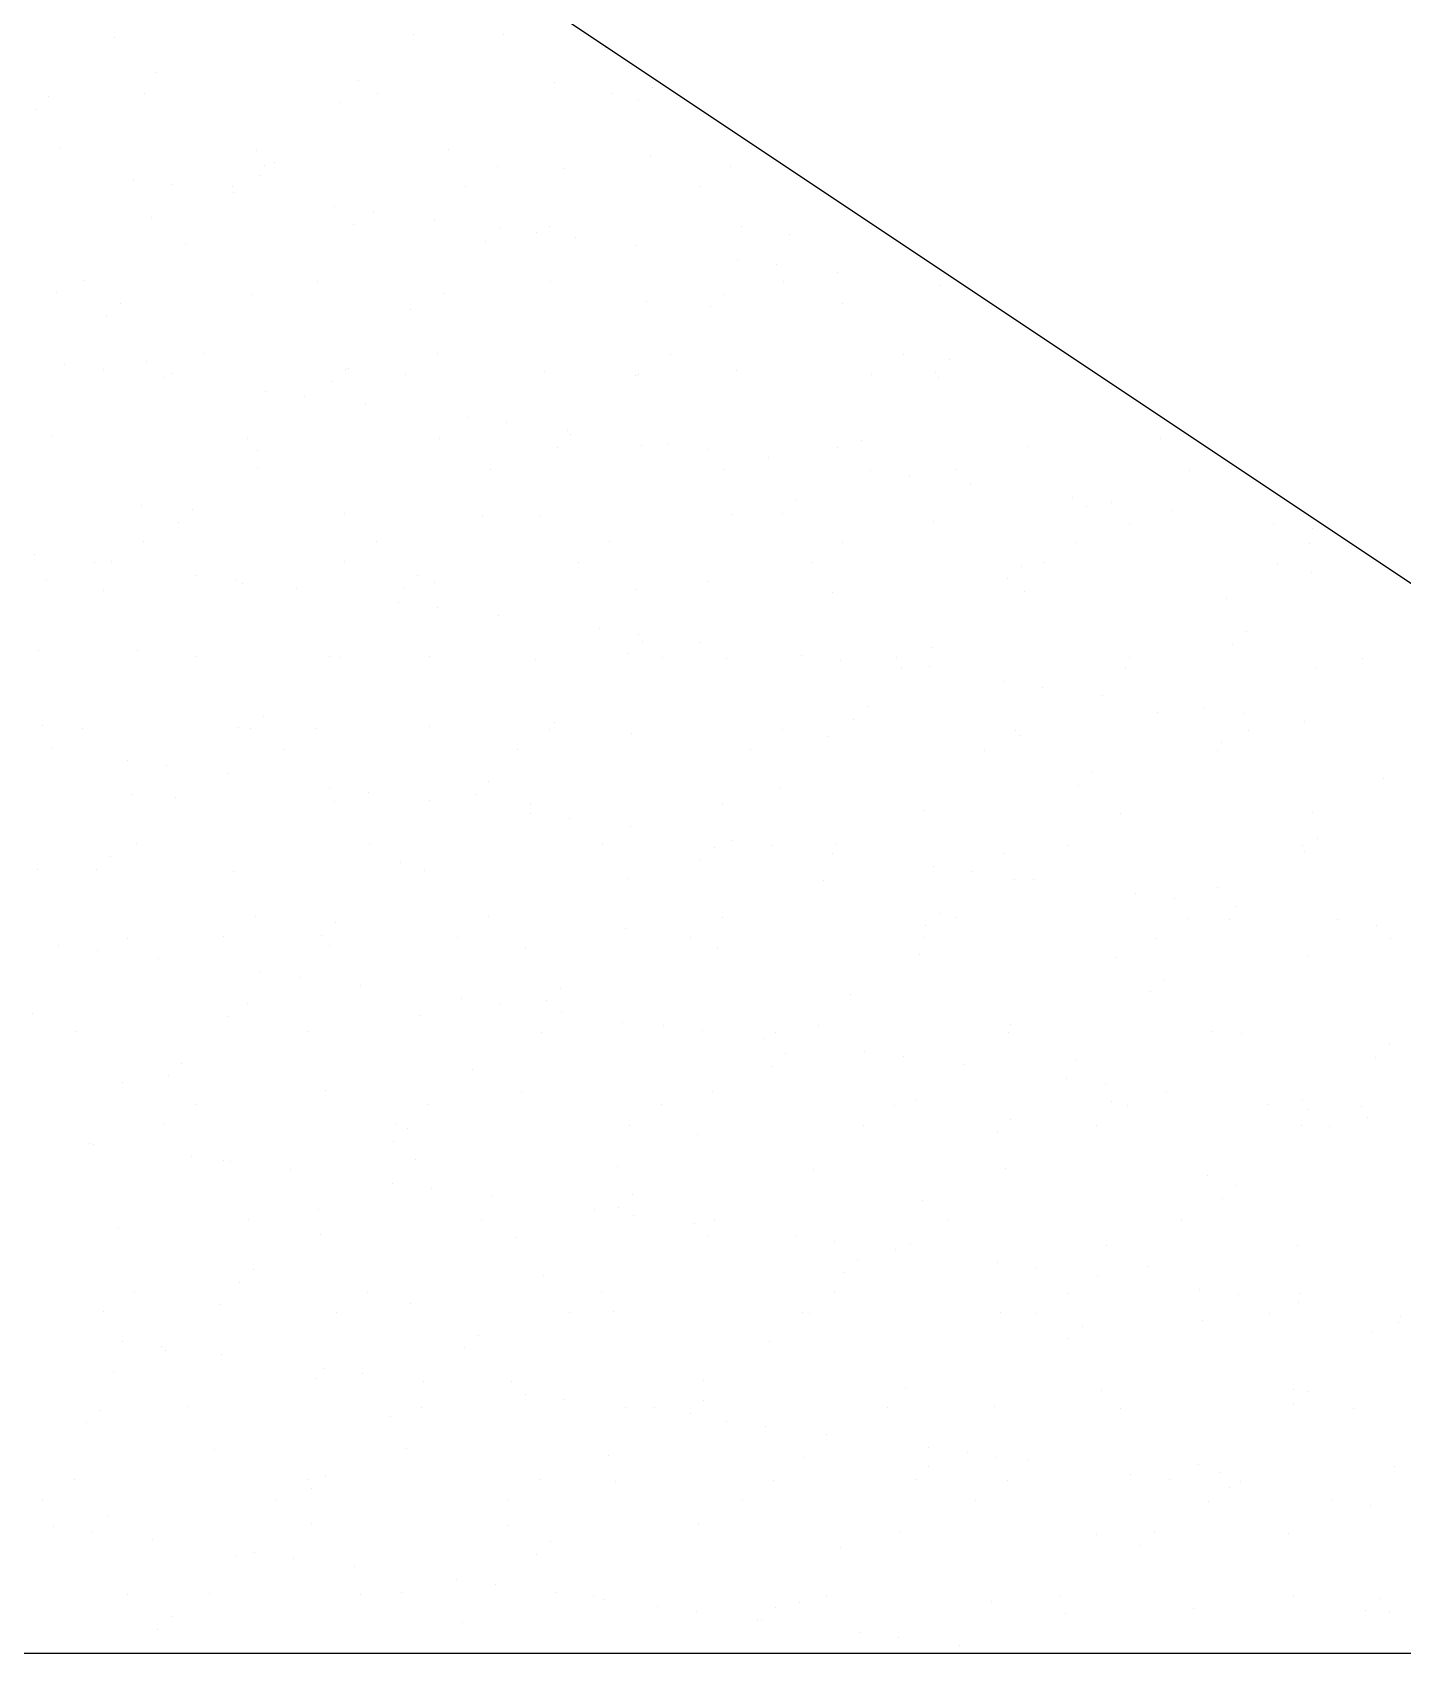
# Model space of a CAD drawing. Header units: inches. Extents: x 44782 to 44933, y 6798 to 6838.
# Drawn here: x 44833.0714 to 44833.1472, y 6816.5969 to 6816.6866 of the extents above; entities that cross this region are included whole.
import ezdxf

# ---------------------------------------------------------------- set-up
doc = ezdxf.new("R2010")
doc.units = ezdxf.units.IN
doc.header["$MEASUREMENT"] = 0
doc.layers.add('linha de corte', color=1, linetype='Continuous')

# ---------------------------------------------------------------- blocks, each defined once
blk = doc.blocks.new('*X26')
at = {"color": 0}
for p, q in [((135.98299, 160.39738), (135.98299, 160.39738)), ((135.7155, 160.39186), (135.7155, 160.39186)), ((135.94965, 160.39299), (135.94965, 160.39299)), ((135.96267, 160.39471), (135.96267, 160.39471)), ((135.7201, 160.38764), (135.7201, 160.38764)), ((135.81701, 160.38965), (135.81701, 160.38965)), ((135.9157, 160.38852), (135.9157, 160.38852)), ((135.91704, 160.38879), (135.91704, 160.38879)), ((136.01855, 160.38658), (136.01855, 160.38658)), ((135.86427, 160.38203), (135.86427, 160.38203)), ((135.88236, 160.38413), (135.88236, 160.38413)), ((135.89537, 160.38585), (135.89537, 160.38585)), ((135.92165, 160.38457), (135.92165, 160.38457)), ((135.92971, 160.38286), (135.92971, 160.38286)), ((135.99366, 160.38256), (135.99366, 160.38256)), ((136.06118, 160.38499), (136.06118, 160.38499)), ((136.11859, 160.38572), (136.11859, 160.38572)), ((136.1232, 160.3815), (136.1232, 160.3815)), ((136.12662, 160.38582), (136.12662, 160.38582)), ((135.70528, 160.38019), (135.70528, 160.38019)), ((135.73279, 160.3799), (135.73279, 160.3799)), ((135.78313, 160.38033), (135.78313, 160.38033)), ((135.79675, 160.3796), (135.79675, 160.3796)), ((135.82808, 160.37699), (135.82808, 160.37699)), ((135.8484, 160.37966), (135.8484, 160.37966)), ((135.86098, 160.38047), (135.86098, 160.38047)), ((135.93884, 160.38061), (135.93884, 160.38061)), ((136.01669, 160.38075), (136.01669, 160.38075)), ((136.09454, 160.38089), (136.09454, 160.38089)), ((135.78111, 160.3708), (135.78111, 160.3708)), ((135.81506, 160.37527), (135.81506, 160.37527)), ((135.74185, 160.36771), (135.74185, 160.36771)), ((135.74777, 160.36642), (135.74777, 160.36642)), ((135.76078, 160.36813), (135.76078, 160.36813)), ((135.84189, 160.36685), (135.84189, 160.36685)), ((135.71381, 160.36194), (135.71381, 160.36194)), ((135.8465, 160.36262), (135.8465, 160.36262)), ((135.9434, 160.36464), (135.9434, 160.36464)), ((135.96351, 160.35942), (135.96351, 160.35942)), ((136.02895, 160.36026), (136.02895, 160.36026)), ((136.04344, 160.36378), (136.04344, 160.36378)), ((136.04805, 160.35955), (136.04805, 160.35955)), ((136.09291, 160.35995), (136.09291, 160.35995)), ((135.68048, 160.35756), (135.68048, 160.35756)), ((135.69349, 160.35927), (135.69349, 160.35927)), ((135.69908, 160.35403), (135.69908, 160.35403)), ((135.7666, 160.35646), (135.7666, 160.35646)), ((135.83204, 160.3573), (135.83204, 160.3573)), ((135.89599, 160.35699), (135.89599, 160.35699)), ((135.75483, 160.34862), (135.75483, 160.34862)), ((135.83268, 160.34876), (135.83268, 160.34876)), ((135.91053, 160.3489), (135.91053, 160.3489)), ((135.98839, 160.34904), (135.98839, 160.34904)), ((136.06624, 160.34919), (136.06624, 160.34919)), ((136.10729, 160.34902), (136.10729, 160.34902)), ((136.1203, 160.35073), (136.1203, 160.35073)), ((135.67697, 160.34848), (135.67697, 160.34848)), ((135.76674, 160.34491), (135.76674, 160.34491)), ((136.07333, 160.34455), (136.07333, 160.34455)), ((135.68751, 160.34176), (135.68751, 160.34176)), ((135.76537, 160.3419), (135.76537, 160.3419)), ((135.77135, 160.34068), (135.77135, 160.34068)), ((135.84322, 160.34205), (135.84322, 160.34205)), ((135.86825, 160.34269), (135.86825, 160.34269)), ((135.92107, 160.34219), (135.92107, 160.34219)), ((135.96828, 160.34184), (135.96828, 160.34184)), ((135.99893, 160.34233), (135.99893, 160.34233)), ((136.04, 160.34016), (136.04, 160.34016)), ((136.05301, 160.34187), (136.05301, 160.34187)), ((136.0698, 160.33963), (136.0698, 160.33963)), ((136.07678, 160.34247), (136.07678, 160.34247)), ((135.86584, 160.33386), (135.86584, 160.33386)), ((135.93128, 160.33469), (135.93128, 160.33469)), ((135.97289, 160.33761), (135.97289, 160.33761)), ((135.98572, 160.33301), (135.98572, 160.33301)), ((135.99524, 160.33439), (135.99524, 160.33439)), ((136.00604, 160.33569), (136.00604, 160.33569)), ((136.06276, 160.33682), (136.06276, 160.33682)), ((136.1282, 160.33765), (136.1282, 160.33765)), ((135.73437, 160.33173), (135.73437, 160.33173)), ((135.79832, 160.33143), (135.79832, 160.33143)), ((135.9727, 160.3313), (135.9727, 160.3313)), ((135.69158, 160.32296), (135.69158, 160.32296)), ((135.90541, 160.32244), (135.90541, 160.32244)), ((135.91842, 160.32415), (135.91842, 160.32415)), ((135.93875, 160.32683), (135.93875, 160.32683)), ((135.69619, 160.31874), (135.69619, 160.31874)), ((135.72547, 160.31758), (135.72547, 160.31758)), ((135.7931, 160.32075), (135.7931, 160.32075)), ((135.80332, 160.31773), (135.80332, 160.31773)), ((135.87145, 160.31797), (135.87145, 160.31797)), ((135.88117, 160.31787), (135.88117, 160.31787)), ((135.89313, 160.31989), (135.89313, 160.31989)), ((135.95903, 160.31801), (135.95903, 160.31801)), ((135.99464, 160.31768), (135.99464, 160.31768)), ((136.03688, 160.31815), (136.03688, 160.31815)), ((136.09468, 160.31682), (136.09468, 160.31682)), ((136.11473, 160.31829), (136.11473, 160.31829)), ((135.83811, 160.31358), (135.83811, 160.31358)), ((135.85113, 160.31529), (135.85113, 160.31529)), ((135.89774, 160.31567), (135.89774, 160.31567)), ((135.96509, 160.31125), (135.96509, 160.31125)), ((136.03053, 160.31209), (136.03053, 160.31209)), ((136.09448, 160.31178), (136.09448, 160.31178)), ((136.09929, 160.3126), (136.09929, 160.3126)), ((135.70065, 160.30586), (135.70065, 160.30586)), ((135.76817, 160.30829), (135.76817, 160.30829)), ((135.78383, 160.30643), (135.78383, 160.30643)), ((135.80416, 160.30911), (135.80416, 160.30911)), ((135.83361, 160.30913), (135.83361, 160.30913)), ((135.89757, 160.30882), (135.89757, 160.30882)), ((135.73686, 160.30025), (135.73686, 160.30025)), ((135.77082, 160.30472), (135.77082, 160.30472)), ((135.70353, 160.29586), (135.70353, 160.29586)), ((135.71654, 160.29757), (135.71654, 160.29757)), ((135.71794, 160.29881), (135.71794, 160.29881)), ((135.81798, 160.29795), (135.81798, 160.29795)), ((135.91949, 160.29574), (135.91949, 160.29574)), ((136.01953, 160.29488), (136.01953, 160.29488)), ((135.82259, 160.29373), (135.82259, 160.29373)), ((136.02413, 160.29066), (136.02413, 160.29066)), ((136.12104, 160.29267), (136.12104, 160.29267)), ((136.12977, 160.28948), (136.12977, 160.28948)), ((135.69716, 160.28588), (135.69716, 160.28588)), ((135.77502, 160.28602), (135.77502, 160.28602)), ((135.85287, 160.28616), (135.85287, 160.28616)), ((135.86742, 160.28569), (135.86742, 160.28569)), ((135.93072, 160.2863), (135.93072, 160.2863)), ((135.93286, 160.28652), (135.93286, 160.28652)), ((135.99681, 160.28622), (135.99681, 160.28622)), ((136.00858, 160.28644), (136.00858, 160.28644)), ((136.06433, 160.28865), (136.06433, 160.28865)), ((136.08643, 160.28658), (136.08643, 160.28658)), ((136.13034, 160.28732), (136.13034, 160.28732)), ((135.7077, 160.27916), (135.7077, 160.27916)), ((135.73594, 160.28356), (135.73594, 160.28356)), ((135.78556, 160.2793), (135.78556, 160.2793)), ((135.7999, 160.28326), (135.7999, 160.28326)), ((135.86341, 160.27944), (135.86341, 160.27944)), ((135.94127, 160.27958), (135.94127, 160.27958)), ((136.01912, 160.27973), (136.01912, 160.27973)), ((136.06305, 160.27846), (136.06305, 160.27846)), ((136.07606, 160.28018), (136.07606, 160.28018)), ((136.09638, 160.28285), (136.09638, 160.28285)), ((136.09697, 160.27987), (136.09697, 160.27987)), ((135.74283, 160.27601), (135.74283, 160.27601)), ((135.84434, 160.2738), (135.84434, 160.2738)), ((135.94437, 160.27294), (135.94437, 160.27294)), ((136.02909, 160.27399), (136.02909, 160.27399)), ((135.74743, 160.27179), (135.74743, 160.27179)), ((135.94898, 160.26872), (135.94898, 160.26872)), ((135.99575, 160.26961), (135.99575, 160.26961)), ((136.00877, 160.27132), (136.00877, 160.27132)), ((136.04588, 160.27073), (136.04588, 160.27073)), ((135.94147, 160.26246), (135.94147, 160.26246)), ((135.9618, 160.26513), (135.9618, 160.26513)), ((135.96666, 160.26308), (135.96666, 160.26308)), ((136.0321, 160.26392), (136.0321, 160.26392)), ((136.09606, 160.26361), (136.09606, 160.26361)), ((135.70223, 160.25769), (135.70223, 160.25769)), ((135.76975, 160.26012), (135.76975, 160.26012)), ((135.83519, 160.26096), (135.83519, 160.26096)), ((135.89914, 160.26065), (135.89914, 160.26065)), ((135.92846, 160.26075), (135.92846, 160.26075)), ((135.74566, 160.25498), (135.74566, 160.25498)), ((135.76918, 160.25186), (135.76918, 160.25186)), ((135.82351, 160.25512), (135.82351, 160.25512)), ((135.86116, 160.25189), (135.86116, 160.25189)), ((135.87418, 160.2536), (135.87418, 160.2536)), ((135.8945, 160.25628), (135.8945, 160.25628)), ((135.90136, 160.25526), (135.90136, 160.25526)), ((135.97922, 160.25541), (135.97922, 160.25541)), ((136.05707, 160.25555), (136.05707, 160.25555)), ((135.82721, 160.24742), (135.82721, 160.24742)), ((135.86922, 160.251), (135.86922, 160.251)), ((135.87383, 160.24678), (135.87383, 160.24678)), ((135.97073, 160.24879), (135.97073, 160.24879)), ((136.07077, 160.24793), (136.07077, 160.24793)), ((135.79387, 160.24303), (135.79387, 160.24303)), ((135.80688, 160.24474), (135.80688, 160.24474)), ((136.06591, 160.24048), (136.06591, 160.24048)), ((136.07537, 160.24371), (136.07537, 160.24371)), ((135.73752, 160.23539), (135.73752, 160.23539)), ((135.73959, 160.23588), (135.73959, 160.23588)), ((135.75991, 160.23856), (135.75991, 160.23856)), ((135.80147, 160.23508), (135.80147, 160.23508)), ((135.86899, 160.23752), (135.86899, 160.23752)), ((135.93443, 160.23835), (135.93443, 160.23835)), ((135.99839, 160.23805), (135.99839, 160.23805)), ((135.69262, 160.2297), (135.69262, 160.2297)), ((135.69403, 160.22992), (135.69403, 160.22992)), ((135.72658, 160.23417), (135.72658, 160.23417)), ((135.79407, 160.22906), (135.79407, 160.22906)), ((135.79867, 160.22483), (135.79867, 160.22483)), ((135.89558, 160.22685), (135.89558, 160.22685)), ((135.99561, 160.22599), (135.99561, 160.22599)), ((135.71735, 160.22327), (135.71735, 160.22327)), ((135.79521, 160.22342), (135.79521, 160.22342)), ((135.87306, 160.22356), (135.87306, 160.22356)), ((135.95091, 160.2237), (135.95091, 160.2237)), ((136.00022, 160.22176), (136.00022, 160.22176)), ((136.02877, 160.22384), (136.02877, 160.22384)), ((136.09712, 160.22378), (136.09712, 160.22378)), ((136.10662, 160.22398), (136.10662, 160.22398)), ((136.11943, 160.22116), (136.11943, 160.22116)), ((135.7279, 160.21656), (135.7279, 160.21656)), ((135.80575, 160.2167), (135.80575, 160.2167)), ((135.8836, 160.21684), (135.8836, 160.21684)), ((135.96146, 160.21698), (135.96146, 160.21698)), ((135.96824, 160.21491), (135.96824, 160.21491)), ((136.03368, 160.21575), (136.03368, 160.21575)), ((136.03931, 160.21712), (136.03931, 160.21712)), ((136.0861, 160.21677), (136.0861, 160.21677)), ((136.09763, 160.21544), (136.09763, 160.21544)), ((136.09911, 160.21848), (136.09911, 160.21848)), ((136.11716, 160.21726), (136.11716, 160.21726)), ((135.7038, 160.20952), (135.7038, 160.20952)), ((135.77132, 160.21195), (135.77132, 160.21195)), ((135.83676, 160.21279), (135.83676, 160.21279)), ((135.90072, 160.21248), (135.90072, 160.21248)), ((136.0188, 160.20791), (136.0188, 160.20791)), ((136.03181, 160.20962), (136.03181, 160.20962)), ((136.05214, 160.2123), (136.05214, 160.2123)), ((135.71891, 160.20711), (135.71891, 160.20711)), ((135.72352, 160.20289), (135.72352, 160.20289)), ((135.82042, 160.2049), (135.82042, 160.2049)), ((135.92046, 160.20404), (135.92046, 160.20404)), ((135.98485, 160.20344), (135.98485, 160.20344)), ((135.92507, 160.19982), (135.92507, 160.19982)), ((135.95151, 160.19905), (135.95151, 160.19905)), ((135.96452, 160.20076), (135.96452, 160.20076)), ((136.02197, 160.20183), (136.02197, 160.20183)), ((136.12201, 160.20097), (136.12201, 160.20097)), ((135.68799, 160.19224), (135.68799, 160.19224)), ((135.76585, 160.19238), (135.76585, 160.19238)), ((135.8437, 160.19252), (135.8437, 160.19252)), ((135.89723, 160.19191), (135.89723, 160.19191)), ((135.91755, 160.19458), (135.91755, 160.19458)), ((135.92156, 160.19266), (135.92156, 160.19266)), ((135.99941, 160.1928), (135.99941, 160.1928)), ((136.06748, 160.19231), (136.06748, 160.19231)), ((136.07726, 160.19294), (136.07726, 160.19294)), ((136.12661, 160.19675), (136.12661, 160.19675)), ((135.67365, 160.18639), (135.67365, 160.18639)), ((135.73909, 160.18722), (135.73909, 160.18722)), ((135.80305, 160.18691), (135.80305, 160.18691)), ((135.87057, 160.18935), (135.87057, 160.18935)), ((135.88421, 160.19019), (135.88421, 160.19019)), ((135.93601, 160.19018), (135.93601, 160.19018)), ((135.99996, 160.18987), (135.99996, 160.18987)), ((135.74527, 160.18296), (135.74527, 160.18296)), ((135.81692, 160.18133), (135.81692, 160.18133)), ((135.82993, 160.18305), (135.82993, 160.18305)), ((135.84531, 160.1821), (135.84531, 160.1821)), ((135.85026, 160.18572), (135.85026, 160.18572)), ((135.78296, 160.17686), (135.78296, 160.17686)), ((135.84991, 160.17788), (135.84991, 160.17788)), ((135.94682, 160.17989), (135.94682, 160.17989)), ((136.04685, 160.17903), (136.04685, 160.17903)), ((135.74962, 160.17247), (135.74962, 160.17247)), ((135.76264, 160.17419), (135.76264, 160.17419)), ((136.05146, 160.17481), (136.05146, 160.17481)), ((135.69534, 160.16533), (135.69534, 160.16533)), ((135.71567, 160.168), (135.71567, 160.168)), ((135.83834, 160.16462), (135.83834, 160.16462)), ((135.96981, 160.16674), (135.96981, 160.16674)), ((136.03525, 160.16758), (136.03525, 160.16758)), ((136.0992, 160.16727), (136.0992, 160.16727)), ((135.68233, 160.16361), (135.68233, 160.16361)), ((135.70538, 160.16135), (135.70538, 160.16135)), ((135.73754, 160.16067), (135.73754, 160.16067)), ((135.77015, 160.16016), (135.77015, 160.16016)), ((135.7729, 160.16378), (135.7729, 160.16378)), ((135.8154, 160.16081), (135.8154, 160.16081)), ((135.89325, 160.16095), (135.89325, 160.16095)), ((135.90229, 160.16431), (135.90229, 160.16431)), ((135.9711, 160.1611), (135.9711, 160.1611)), ((136.04896, 160.16124), (136.04896, 160.16124)), ((136.12681, 160.16138), (136.12681, 160.16138)), ((135.74809, 160.15395), (135.74809, 160.15395)), ((135.77476, 160.15594), (135.77476, 160.15594)), ((135.82594, 160.1541), (135.82594, 160.1541)), ((135.87166, 160.15795), (135.87166, 160.15795)), ((135.90379, 160.15424), (135.90379, 160.15424)), ((135.9717, 160.15709), (135.9717, 160.15709)), ((135.98165, 160.15438), (135.98165, 160.15438)), ((136.0595, 160.15452), (136.0595, 160.15452)), ((136.07321, 160.15488), (136.07321, 160.15488)), ((136.10915, 160.15508), (136.10915, 160.15508)), ((136.12216, 160.15679), (136.12216, 160.15679)), ((135.97631, 160.15287), (135.97631, 160.15287)), ((136.07519, 160.15061), (136.07519, 160.15061)), ((136.04185, 160.14622), (136.04185, 160.14622)), ((136.05486, 160.14793), (136.05486, 160.14793)), ((136.06906, 160.14414), (136.06906, 160.14414)), ((135.67523, 160.13822), (135.67523, 160.13822)), ((135.695, 160.13822), (135.695, 160.13822)), ((135.74067, 160.13905), (135.74067, 160.13905)), ((135.80462, 160.13874), (135.80462, 160.13874)), ((135.87214, 160.14118), (135.87214, 160.14118)), ((135.93758, 160.14201), (135.93758, 160.14201)), ((135.98757, 160.13907), (135.98757, 160.13907)), ((136.00154, 160.1417), (136.00154, 160.1417)), ((136.0079, 160.14175), (136.0079, 160.14175)), ((135.69961, 160.134), (135.69961, 160.134)), ((135.79651, 160.13601), (135.79651, 160.13601)), ((135.89655, 160.13515), (135.89655, 160.13515)), ((135.9406, 160.13289), (135.9406, 160.13289)), ((135.97456, 160.13736), (135.97456, 160.13736)), ((135.99806, 160.13294), (135.99806, 160.13294)), ((136.09809, 160.13208), (136.09809, 160.13208)), ((135.70819, 160.12963), (135.70819, 160.12963)), ((135.78604, 160.12978), (135.78604, 160.12978)), ((135.86389, 160.12992), (135.86389, 160.12992)), ((135.90116, 160.13093), (135.90116, 160.13093)), ((135.90726, 160.1285), (135.90726, 160.1285)), ((135.92028, 160.13021), (135.92028, 160.13021)), ((135.94175, 160.13006), (135.94175, 160.13006)), ((136.0196, 160.1302), (136.0196, 160.1302)), ((136.09745, 160.13034), (136.09745, 160.13034)), ((136.1027, 160.12786), (136.1027, 160.12786)), ((135.85298, 160.12135), (135.85298, 160.12135)), ((135.87331, 160.12403), (135.87331, 160.12403)), ((135.83991, 160.11645), (135.83991, 160.11645)), ((135.83997, 160.11964), (135.83997, 160.11964)), ((135.90387, 160.11614), (135.90387, 160.11614)), ((135.97139, 160.11857), (135.97139, 160.11857)), ((136.03683, 160.11941), (136.03683, 160.11941)), ((136.10078, 160.1191), (136.10078, 160.1191)), ((135.70695, 160.11318), (135.70695, 160.11318)), ((135.72136, 160.11407), (135.72136, 160.11407)), ((135.77267, 160.11078), (135.77267, 160.11078)), ((135.77447, 160.11561), (135.77447, 160.11561)), ((135.78569, 160.11249), (135.78569, 160.11249)), ((135.80601, 160.11517), (135.80601, 160.11517)), ((135.82139, 160.11321), (135.82139, 160.11321)), ((135.92291, 160.111), (135.92291, 160.111)), ((135.73872, 160.10631), (135.73872, 160.10631)), ((135.826, 160.10898), (135.826, 160.10898)), ((136.02294, 160.11014), (136.02294, 160.11014)), ((136.02755, 160.10592), (136.02755, 160.10592)), ((136.12445, 160.10793), (136.12445, 160.10793)), ((135.70538, 160.10192), (135.70538, 160.10192)), ((135.71839, 160.10363), (135.71839, 160.10363)), ((135.67988, 160.09793), (135.67988, 160.09793)), ((135.75773, 160.09807), (135.75773, 160.09807)), ((135.83559, 160.09821), (135.83559, 160.09821)), ((135.91344, 160.09835), (135.91344, 160.09835)), ((135.9913, 160.09849), (135.9913, 160.09849)), ((136.06915, 160.09863), (136.06915, 160.09863)), ((136.07063, 160.09597), (136.07063, 160.09597)), ((135.6768, 160.09004), (135.6768, 160.09004)), ((135.69042, 160.09121), (135.69042, 160.09121)), ((135.74224, 160.09088), (135.74224, 160.09088)), ((135.74624, 160.09127), (135.74624, 160.09127)), ((135.76828, 160.09135), (135.76828, 160.09135)), ((135.8062, 160.09057), (135.8062, 160.09057)), ((135.84613, 160.09149), (135.84613, 160.09149)), ((135.84775, 160.08906), (135.84775, 160.08906)), ((135.87372, 160.09301), (135.87372, 160.09301)), ((135.92398, 160.09164), (135.92398, 160.09164)), ((135.93916, 160.09384), (135.93916, 160.09384)), ((136.00184, 160.09178), (136.00184, 160.09178)), ((136.00311, 160.09353), (136.00311, 160.09353)), ((136.07969, 160.09192), (136.07969, 160.09192)), ((136.09824, 160.08891), (136.09824, 160.08891)), ((135.75085, 160.08704), (135.75085, 160.08704)), ((135.94779, 160.0882), (135.94779, 160.0882)), ((135.9524, 160.08397), (135.9524, 160.08397)), ((136.0493, 160.08599), (136.0493, 160.08599)), ((136.0649, 160.08452), (136.0649, 160.08452)), ((136.07791, 160.08624), (136.07791, 160.08624)), ((136.03095, 160.08005), (136.03095, 160.08005)), ((135.99761, 160.07566), (135.99761, 160.07566)), ((136.01062, 160.07738), (136.01062, 160.07738)), ((135.7726, 160.06711), (135.7726, 160.06711)), ((135.77605, 160.06744), (135.77605, 160.06744)), ((135.80623, 160.06717), (135.80623, 160.06717)), ((135.84149, 160.06827), (135.84149, 160.06827)), ((135.88408, 160.06732), (135.88408, 160.06732)), ((135.90544, 160.06797), (135.90544, 160.06797)), ((135.94333, 160.06852), (135.94333, 160.06852)), ((135.96194, 160.06746), (135.96194, 160.06746)), ((135.96365, 160.07119), (135.96365, 160.07119)), ((135.97296, 160.0704), (135.97296, 160.0704)), ((136.0384, 160.07124), (136.0384, 160.07124)), ((136.03979, 160.0676), (136.03979, 160.0676)), ((136.10235, 160.07093), (136.10235, 160.07093)), ((136.11764, 160.06774), (136.11764, 160.06774)), ((135.6757, 160.0651), (135.6757, 160.0651)), ((135.70853, 160.06501), (135.70853, 160.06501)), ((135.72838, 160.06703), (135.72838, 160.06703)), ((135.87264, 160.06625), (135.87264, 160.06625)), ((135.87724, 160.06203), (135.87724, 160.06203)), ((135.89636, 160.06233), (135.89636, 160.06233)), ((135.93031, 160.0668), (135.93031, 160.0668)), ((135.97415, 160.06404), (135.97415, 160.06404)), ((136.07418, 160.06318), (136.07418, 160.06318)), ((135.86302, 160.05794), (135.86302, 160.05794)), ((135.87603, 160.05966), (135.87603, 160.05966)), ((136.07879, 160.05896), (136.07879, 160.05896)), ((135.82906, 160.05347), (135.82906, 160.05347)), ((135.79572, 160.04908), (135.79572, 160.04908)), ((135.80874, 160.0508), (135.80874, 160.0508)), ((135.94073, 160.04567), (135.94073, 160.04567)), ((136.07221, 160.0478), (136.07221, 160.0478)), ((135.67838, 160.04187), (135.67838, 160.04187)), ((135.69745, 160.04517), (135.69745, 160.04517)), ((135.72843, 160.04023), (135.72843, 160.04023)), ((135.74144, 160.04194), (135.74144, 160.04194)), ((135.74382, 160.04271), (135.74382, 160.04271)), ((135.76177, 160.04461), (135.76177, 160.04461)), ((135.79748, 160.04431), (135.79748, 160.04431)), ((135.80209, 160.04009), (135.80209, 160.04009)), ((135.80777, 160.0424), (135.80777, 160.0424)), ((135.87529, 160.04483), (135.87529, 160.04483)), ((135.89899, 160.0421), (135.89899, 160.0421)), ((135.99903, 160.04124), (135.99903, 160.04124)), ((136.00468, 160.04536), (136.00468, 160.04536)), ((135.69447, 160.03575), (135.69447, 160.03575)), ((135.70007, 160.03532), (135.70007, 160.03532)), ((135.77793, 160.03547), (135.77793, 160.03547)), ((135.85578, 160.03561), (135.85578, 160.03561)), ((135.93363, 160.03575), (135.93363, 160.03575)), ((136.00364, 160.03702), (136.00364, 160.03702)), ((136.01149, 160.03589), (136.01149, 160.03589)), ((136.08934, 160.03603), (136.08934, 160.03603)), ((136.10054, 160.03903), (136.10054, 160.03903)), ((135.67415, 160.03308), (135.67415, 160.03308)), ((136.09988, 160.02932), (136.09988, 160.02932)), ((135.71061, 160.02861), (135.71061, 160.02861)), ((135.78847, 160.02875), (135.78847, 160.02875)), ((135.86632, 160.02889), (135.86632, 160.02889)), ((135.94417, 160.02903), (135.94417, 160.02903)), ((136.02203, 160.02917), (136.02203, 160.02917)), ((136.10096, 160.02454), (136.10096, 160.02454)), ((135.72233, 160.02237), (135.72233, 160.02237)), ((135.77762, 160.01927), (135.77762, 160.01927)), ((135.82384, 160.02016), (135.82384, 160.02016)), ((135.84306, 160.0201), (135.84306, 160.0201)), ((135.90702, 160.0198), (135.90702, 160.0198)), ((135.92388, 160.0193), (135.92388, 160.0193)), ((135.97454, 160.02223), (135.97454, 160.02223)), ((136.03998, 160.02306), (136.03998, 160.02306)), ((136.08795, 160.02283), (136.08795, 160.02283)), ((135.7101, 160.01684), (135.7101, 160.01684)), ((135.72694, 160.01815), (135.72694, 160.01815)), ((135.92848, 160.01508), (135.92848, 160.01508)), ((136.02066, 160.01397), (136.02066, 160.01397)), ((136.02539, 160.01709), (136.02539, 160.01709)), ((136.03367, 160.01568), (136.03367, 160.01568)), ((136.05399, 160.01836), (136.05399, 160.01836)), ((135.9867, 160.0095), (135.9867, 160.0095)), ((135.74857, 160.00443), (135.74857, 160.00443)), ((135.82642, 160.00457), (135.82642, 160.00457)), ((135.90427, 160.00471), (135.90427, 160.00471)), ((135.95336, 160.00511), (135.95336, 160.00511)), ((135.96638, 160.00682), (135.96638, 160.00682)), ((135.98213, 160.00485), (135.98213, 160.00485)), ((136.05998, 160.005), (136.05998, 160.005)), ((135.74869, 159.99822), (135.74869, 159.99822)), ((135.84872, 159.99736), (135.84872, 159.99736)), ((135.89908, 159.99796), (135.89908, 159.99796)), ((135.91941, 160.00064), (135.91941, 160.00064)), ((135.94231, 159.9975), (135.94231, 159.9975)), ((136.00626, 159.99719), (136.00626, 159.99719)), ((135.67995, 159.9937), (135.67995, 159.9937)), ((135.74539, 159.99454), (135.74539, 159.99454)), ((135.80935, 159.99423), (135.80935, 159.99423)), ((135.85211, 159.99178), (135.85211, 159.99178)), ((135.85333, 159.99314), (135.85333, 159.99314)), ((135.87687, 159.99666), (135.87687, 159.99666)), ((135.88607, 159.99625), (135.88607, 159.99625)), ((135.95023, 159.99515), (135.95023, 159.99515)), ((136.05027, 159.99429), (136.05027, 159.99429)), ((135.81877, 159.98739), (135.81877, 159.98739)), ((135.83179, 159.9891), (135.83179, 159.9891)), ((135.78482, 159.98292), (135.78482, 159.98292)), ((135.75148, 159.97853), (135.75148, 159.97853)), ((135.76449, 159.98024), (135.76449, 159.98024)), ((135.77357, 159.97542), (135.77357, 159.97542)), ((135.6972, 159.97138), (135.6972, 159.97138)), ((135.71752, 159.97406), (135.71752, 159.97406)), ((135.72026, 159.97272), (135.72026, 159.97272)), ((135.77818, 159.97119), (135.77818, 159.97119)), ((135.7792, 159.9711), (135.7792, 159.9711)), ((135.79812, 159.97286), (135.79812, 159.97286)), ((135.84464, 159.97193), (135.84464, 159.97193)), ((135.87508, 159.97321), (135.87508, 159.97321)), ((135.87597, 159.973), (135.87597, 159.973)), ((135.90859, 159.97163), (135.90859, 159.97163)), ((135.95382, 159.97315), (135.95382, 159.97315)), ((135.97512, 159.97235), (135.97512, 159.97235)), ((135.97611, 159.97406), (135.97611, 159.97406)), ((135.68419, 159.96967), (135.68419, 159.96967)), ((135.71168, 159.96867), (135.71168, 159.96867)), ((135.7308, 159.96601), (135.7308, 159.96601)), ((135.80866, 159.96615), (135.80866, 159.96615)), ((135.88651, 159.96629), (135.88651, 159.96629)), ((135.96437, 159.96643), (135.96437, 159.96643)), ((135.97972, 159.96812), (135.97972, 159.96812)), ((135.69842, 159.95347), (135.69842, 159.95347)), ((135.70302, 159.94925), (135.70302, 159.94925)), ((135.79993, 159.95126), (135.79993, 159.95126)), ((135.87844, 159.94849), (135.87844, 159.94849)), ((135.89996, 159.9504), (135.89996, 159.9504)), ((135.94388, 159.94933), (135.94388, 159.94933)), ((135.68153, 159.94553), (135.68153, 159.94553)), ((135.74697, 159.94637), (135.74697, 159.94637)), ((135.81092, 159.94606), (135.81092, 159.94606)), ((135.90457, 159.94618), (135.90457, 159.94618)), ((135.97641, 159.94342), (135.97641, 159.94342)), ((135.6909, 159.94169), (135.6909, 159.94169)), ((135.76876, 159.94183), (135.76876, 159.94183)), ((135.84661, 159.94197), (135.84661, 159.94197)), ((135.92446, 159.94211), (135.92446, 159.94211)), ((135.94246, 159.93894), (135.94246, 159.93894)), ((135.90912, 159.93456), (135.90912, 159.93456)), ((135.92213, 159.93627), (135.92213, 159.93627)), ((135.72477, 159.92932), (135.72477, 159.92932)), ((135.82481, 159.92846), (135.82481, 159.92846)), ((135.85484, 159.92741), (135.85484, 159.92741)), ((135.87516, 159.93009), (135.87516, 159.93009)), ((135.78077, 159.92293), (135.78077, 159.92293)), ((135.80787, 159.92123), (135.80787, 159.92123)), ((135.82942, 159.92424), (135.82942, 159.92424)), ((135.84182, 159.9257), (135.84182, 159.9257)), ((135.84621, 159.92376), (135.84621, 159.92376)), ((135.91016, 159.92346), (135.91016, 159.92346)), ((135.92632, 159.92625), (135.92632, 159.92625)), ((135.71325, 159.9205), (135.71325, 159.9205)), ((135.77453, 159.91684), (135.77453, 159.91684)), ((135.78754, 159.91855), (135.78754, 159.91855)), ((135.74057, 159.91237), (135.74057, 159.91237)), ((135.81831, 159.91026), (135.81831, 159.91026)), ((135.89616, 159.9104), (135.89616, 159.9104)), ((135.70724, 159.90798), (135.70724, 159.90798)), ((135.72025, 159.90969), (135.72025, 159.90969)), ((135.74045, 159.91012), (135.74045, 159.91012)), ((135.74966, 159.90652), (135.74966, 159.90652)), ((135.751, 159.9034), (135.751, 159.9034)), ((135.75427, 159.9023), (135.75427, 159.9023)), ((135.82885, 159.90354), (135.82885, 159.90354)), ((135.85117, 159.90431), (135.85117, 159.90431)), ((135.88002, 159.90032), (135.88002, 159.90032)), ((135.9067, 159.90369), (135.9067, 159.90369)), ((135.6831, 159.89736), (135.6831, 159.89736)), ((135.74854, 159.8982), (135.74854, 159.8982)), ((135.81249, 159.89789), (135.81249, 159.89789)), ((135.6745, 159.88458), (135.6745, 159.88458)), ((135.67911, 159.88036), (135.67911, 159.88036)), ((135.71109, 159.87908), (135.71109, 159.87908)), ((135.77601, 159.88237), (135.77601, 159.88237)), ((135.78895, 159.87922), (135.78895, 159.87922)), ((135.8668, 159.87937), (135.8668, 159.87937)), ((135.87605, 159.88151), (135.87605, 159.88151)), ((135.71483, 159.87232), (135.71483, 159.87232)), ((135.78235, 159.87476), (135.78235, 159.87476)), ((135.84779, 159.87559), (135.84779, 159.87559)), ((135.88066, 159.87729), (135.88066, 159.87729)), ((135.86487, 159.864), (135.86487, 159.864)), ((135.70086, 159.86043), (135.70086, 159.86043)), ((135.8009, 159.85957), (135.8009, 159.85957)), ((135.83092, 159.85953), (135.83092, 159.85953))]:
    blk.add_line(p, q, dxfattribs=at)
blk = doc.blocks.new('FACHADA-01')
at = {"color": 2}
blk.add_lwpolyline([(-0.58486, -0.1125), (0, -0.50241), (0.58486, -0.1125)], close=True, dxfattribs=at)
at = {"xscale": 0.5, "yscale": 0.5, "zscale": 0.5}
blk.add_blockref('*X26', (-67.75, -80.3125), dxfattribs=at)

msp = doc.modelspace()

# ---------------------------------------------------------------- block references
at = {"layer": 'linha de corte', "color": 7, "linetype": 'Continuous', "xscale": -0.3315318648001607, "yscale": 0.3315318648001607, "zscale": 0.3315318648001607, "rotation": 180}
msp.add_blockref('FACHADA-01', (44833.042642, 6816.559609), dxfattribs=at)

doc.saveas('drawing.dxf')
